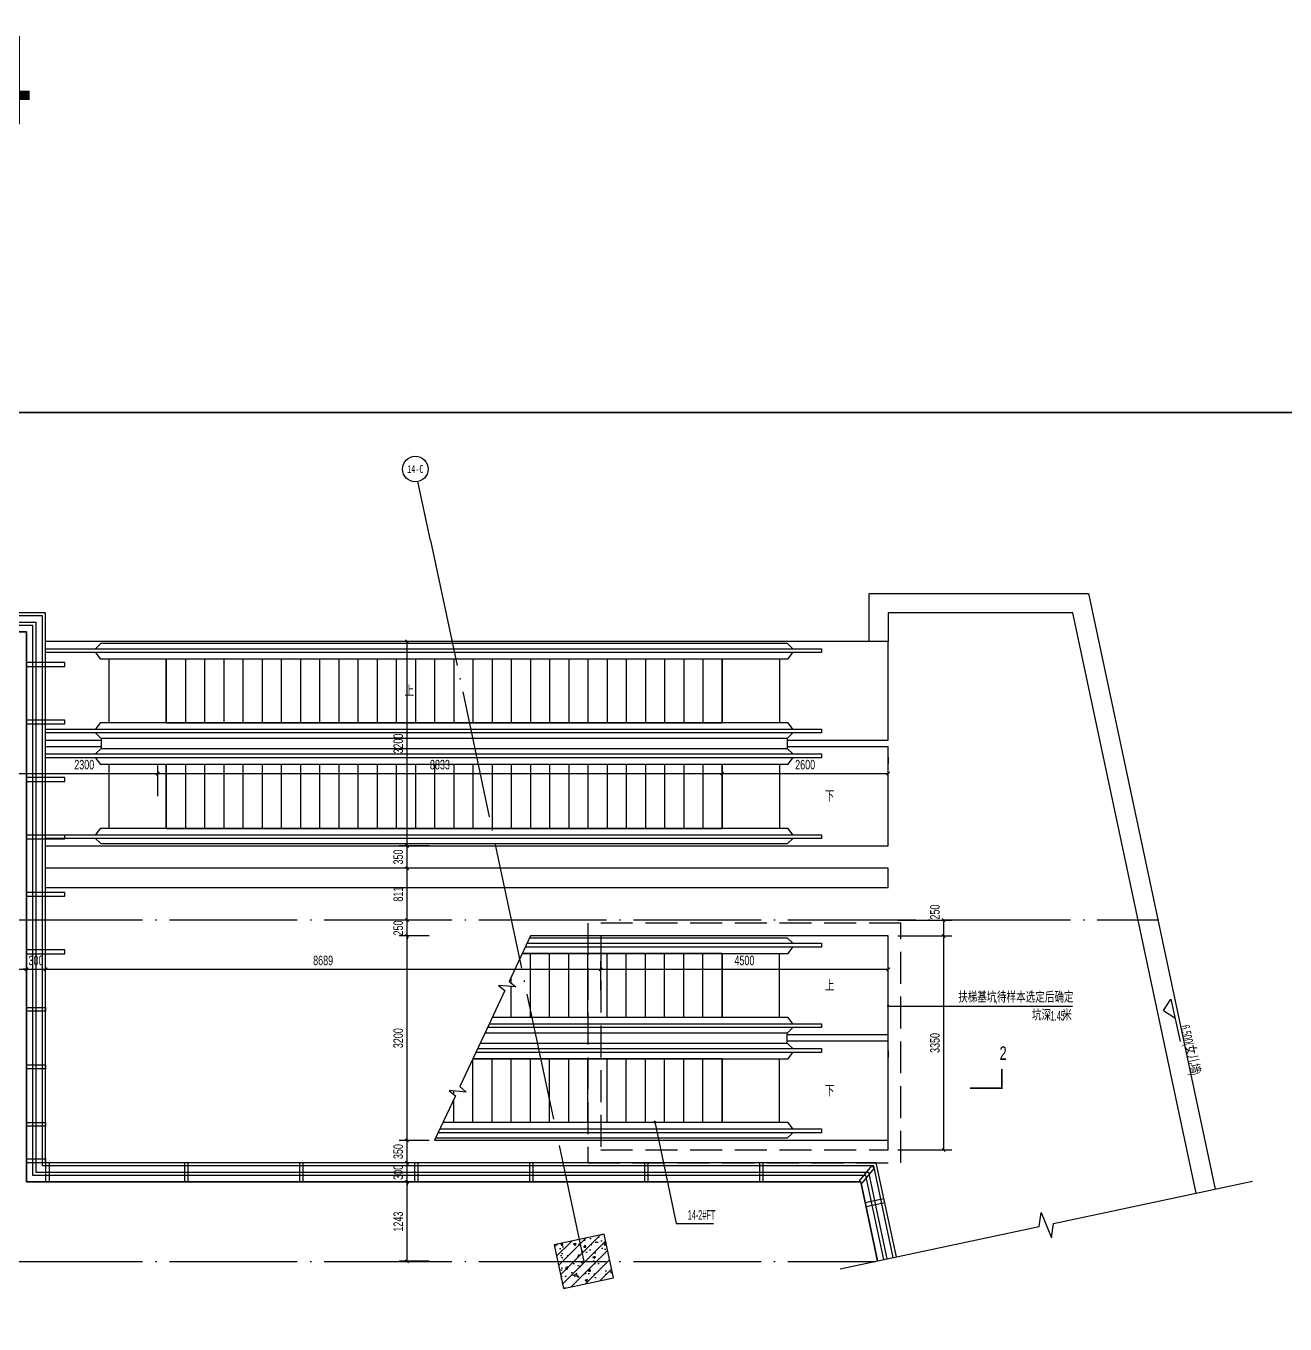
# Model space of a CAD drawing. Extents: x -26219 to 315419, y -160410 to -120810.
# Drawn here: x 186441 to 206148, y -141130 to -120810 of the extents above; entities that cross this region are included whole.
import ezdxf
from ezdxf.enums import TextEntityAlignment as Align
from ezdxf.xclip import XClip

# ---------------------------------------------------------------- set-up
doc = ezdxf.new("R2010")
doc.units = 0
doc.header["$LTSCALE"] = 1000
doc.header["$MEASUREMENT"] = 0
doc.header["$XCLIPFRAME"] = 0
for name, pattern in [('104-14# 核心筒$1$DOTE', [2.42, 2, -0.2, 0.02, -0.2]), ('DASH', [0.35, 0.25, -0.1]), ('DOTE', [2.42, 2, -0.2, 0.02, -0.2])]:
    doc.linetypes.add(name, pattern=pattern)
doc.layers.add('000套内', color=226, linetype='Continuous', lineweight=30)
for name, color, linetype in [('01-标注_尺寸', 124, 'Continuous'), ('01-标注_标高', 200, 'Continuous'), ('01-标注_符号', 200, 'Continuous'), ('02-TEXT_标注', 130, 'Continuous'), ('104-13#14# B1核心筒$0$A-E_楼梯', 171, 'Continuous'), ('104-14# 核心筒$0$AXIS_TEXT', 7, 'Continuous'), ('104-14# 核心筒$1$01-标注_轴线坐标', 132, 'Continuous'), ('104-14# 核心筒$1$05-填充_天正', 26, 'Continuous'), ('104-14# 核心筒$1$A_AXIS-轴线', 36, '104-14# 核心筒$1$DOTE'), ('104-14# 核心筒$1$A_STR-砼柱', 51, 'Continuous'), ('14#楼幕墙$1$A-C_玻璃幕墙', 140, 'Continuous'), ('14#楼幕墙$1$A-TECH_结构', 21, 'Continuous'), ('A-C_玻璃幕墙', 140, 'Continuous'), ('A-E_楼梯', 171, 'Continuous'), ('A-O_屋面', 201, 'Continuous'), ('A-TECH_结构', 21, 'Continuous')]:
    doc.layers.add(name, color=color, linetype=linetype)
doc.layers.add('B1幕墙$0$04-不打印_辅助线', color=165, linetype='Continuous', plot=False)
doc.styles.add('104-14# 核心筒$1$_TCH_AXIS', font='STXIHEI_0.TTF', dxfattribs={"width": 0.75})
doc.styles.add('_TCH_DIM', font='ros.shx', dxfattribs={"width": 0.75, "bigfont": 'jd.shx'})
doc.styles.add('_TCH_DIM_T3', font='ros.shx', dxfattribs={"width": 0.705882, "bigfont": 'jd.shx'})
doc.styles.add('_TCH_LABEL', font='ros.shx', dxfattribs={"bigfont": 'jd.shx'})
doc.styles.get("Standard").update_dxf_attribs({"font": 'STXIHEI_0.TTF'})
doc.dimstyles.new('_TCH_ARCH&&50', dxfattribs={"dimtxt": 148.75, "dimasz": 50, "dimexe": 125, "dimexo": 150, "dimgap": 63.125, "dimtad": 1, "dimdec": 0, "dimzin": 0, "dimdsep": 46, "dimtxsty": '_TCH_DIM_T3', "dimblk": 'ARCHTICK', "dimcen": 0.09, "dimclrt": 7, "dimazin": 2, "dimtfac": 1, "dimtdec": 0, "dimtix": 1, "dimtmove": 2, "dimatfit": 3, "dimfxl": 0, "dimtolj": 1, "dimtzin": 0, "dimarcsym": 0})

# ---------------------------------------------------------------- blocks, each defined once
blk = doc.blocks.new('14#楼幕墙$0$A$C678332E3')
blk.add_lwpolyline([(0, 0), (60, 0), (60, 300), (0, 300)], close=True)
blk = doc.blocks.new('14#楼幕墙$1$A$C103B1A8E')
blk.add_lwpolyline([(0, 0), (60, 0), (60, 600), (0, 600)], close=True)
blk = doc.blocks.new('B1幕墙')
at = {"layer": 'B1幕墙$0$04-不打印_辅助线'}
blk.add_lwpolyline([(-19723, 110825), (-17951, 111952), (-14731, 106890), (-10015, 109890), (-6726, 109890), (-6726, 107690), (-6591, 107690), (-6591, 96729), (-3286, 91533), (-3400, 91461), (-610, 87073), (-44110, 59404), (-49480, 60532), (-116340, 165647), (-95570, 173812), (-95424, 173440), (-115742, 165453), (-49233, 60889), (-44187, 59829), (-1077, 87250), (-3868, 91637), (-3501, 91871)], dxfattribs=at)
blk = doc.blocks.new('104-13#14# B1核心筒')
at = {"layer": '104-13#14# B1核心筒$0$A-E_楼梯', "rotation": 57.54087654752239}
blk.add_blockref('B1幕墙', (289197.1, 8062.4), dxfattribs=at)
blk = doc.blocks.new('图框-A1+1-4')
for points, const_width in [([(0, 0), (1051, 0), (1051, 594), (0, 594)], 0.05), ([(976, 584), (25, 584), (25, 10), (976, 10)], 0.5)]:
    blk.add_lwpolyline(points, close=True, dxfattribs=dict(const_width=const_width))
at = {"const_width": 0.05}
blk.add_lwpolyline([(525.5, 594), (525.5, 592)], dxfattribs=at)
blk = doc.blocks.new('_ArchTick')
at = {"color": 0, "linetype": 'ByBlock', "const_width": 0.4}
blk.add_lwpolyline([(-0.5, -0.5), (0.5, 0.5)], dxfattribs=at)
blk = doc.blocks.new('*D577')
at = {"layer": '01-标注_尺寸', "color": 0, "lineweight": -2, "transparency": 16777216}
for p, q in [((184835, -135903), (184835, -135451)), ((186448, -135903), (186448, -135451)), ((184835, -135576), (186448, -135576))]:
    blk.add_line(p, q, dxfattribs=at)
at = {"layer": 'Defpoints', "color": 0, "transparency": 16777216}
for p in [(186448, -135576), (184835, -136053), (186448, -136053)]:
    blk.add_point(p, dxfattribs=at)
at = {"layer": '01-标注_尺寸', "color": 0, "lineweight": -2, "transparency": 16777216, "xscale": 50, "yscale": 50, "zscale": 50, "rotation": 180}
blk.add_blockref('_ArchTick', (184835, -135576), dxfattribs=at)
at = {"layer": '01-标注_尺寸', "color": 0, "lineweight": -2, "transparency": 16777216, "xscale": 50, "yscale": 50, "zscale": 50}
blk.add_blockref('_ArchTick', (186448, -135576), dxfattribs=at)
at = {"layer": '01-标注_尺寸', "color": 7, "transparency": 16777216, "insert": (185641, -135439), "char_height": 148.8, "attachment_point": 5, "style": '_TCH_DIM_T3'}
blk.add_mtext('\\A1;1613', dxfattribs=at)
blk = doc.blocks.new('*D578')
at = {"layer": '01-标注_尺寸', "color": 0, "lineweight": -2, "transparency": 16777216}
for p, q in [((186448, -135903), (186448, -135451)), ((186748, -135903), (186748, -135451)), ((186448, -135576), (186398, -135576)), ((186448, -135576), (186748, -135576)), ((186748, -135576), (186798, -135576))]:
    blk.add_line(p, q, dxfattribs=at)
at = {"layer": 'Defpoints', "color": 0, "transparency": 16777216}
for p in [(186748, -135576), (186448, -136053), (186748, -136053)]:
    blk.add_point(p, dxfattribs=at)
at = {"layer": '01-标注_尺寸', "color": 0, "lineweight": -2, "transparency": 16777216, "xscale": 50, "yscale": 50, "zscale": 50}
blk.add_blockref('_ArchTick', (186448, -135576), dxfattribs=at)
at = {"layer": '01-标注_尺寸', "color": 0, "lineweight": -2, "transparency": 16777216, "xscale": 50, "yscale": 50, "zscale": 50, "rotation": 180}
blk.add_blockref('_ArchTick', (186748, -135576), dxfattribs=at)
at = {"layer": '01-标注_尺寸', "color": 7, "transparency": 16777216, "insert": (186598, -135439), "char_height": 148.8, "attachment_point": 5, "style": '_TCH_DIM_T3'}
blk.add_mtext('\\A1;300', dxfattribs=at)
blk = doc.blocks.new('*D579')
at = {"layer": '01-标注_尺寸', "color": 0, "lineweight": -2, "transparency": 16777216}
for p, q in [((186748, -135903), (186748, -135451)), ((195437, -135903), (195437, -135451)), ((186748, -135576), (195437, -135576))]:
    blk.add_line(p, q, dxfattribs=at)
at = {"layer": 'Defpoints', "color": 0, "transparency": 16777216}
for p in [(195437, -135576), (186748, -136053), (195437, -136053)]:
    blk.add_point(p, dxfattribs=at)
at = {"layer": '01-标注_尺寸', "color": 0, "lineweight": -2, "transparency": 16777216, "xscale": 50, "yscale": 50, "zscale": 50, "rotation": 180}
blk.add_blockref('_ArchTick', (186748, -135576), dxfattribs=at)
at = {"layer": '01-标注_尺寸', "color": 0, "lineweight": -2, "transparency": 16777216, "xscale": 50, "yscale": 50, "zscale": 50}
blk.add_blockref('_ArchTick', (195437, -135576), dxfattribs=at)
at = {"layer": '01-标注_尺寸', "color": 7, "transparency": 16777216, "insert": (191092, -135439), "char_height": 148.8, "attachment_point": 5, "style": '_TCH_DIM_T3'}
blk.add_mtext('\\A1;8689', dxfattribs=at)
blk = doc.blocks.new('*D580')
at = {"layer": '01-标注_尺寸', "color": 0, "lineweight": -2, "transparency": 16777216}
for p, q in [((195437, -135903), (195437, -135451)), ((199937, -135903), (199937, -135451)), ((195437, -135576), (199937, -135576))]:
    blk.add_line(p, q, dxfattribs=at)
at = {"layer": 'Defpoints', "color": 0, "transparency": 16777216}
for p in [(199937, -135576), (195437, -136053), (199937, -136053)]:
    blk.add_point(p, dxfattribs=at)
at = {"layer": '01-标注_尺寸', "color": 0, "lineweight": -2, "transparency": 16777216, "xscale": 50, "yscale": 50, "zscale": 50, "rotation": 180}
blk.add_blockref('_ArchTick', (195437, -135576), dxfattribs=at)
at = {"layer": '01-标注_尺寸', "color": 0, "lineweight": -2, "transparency": 16777216, "xscale": 50, "yscale": 50, "zscale": 50}
blk.add_blockref('_ArchTick', (199937, -135576), dxfattribs=at)
at = {"layer": '01-标注_尺寸', "color": 7, "transparency": 16777216, "insert": (197687, -135439), "char_height": 148.8, "attachment_point": 5, "style": '_TCH_DIM_T3'}
blk.add_mtext('\\A1;4500', dxfattribs=at)
blk = doc.blocks.new('*D1496')
at = {"layer": '01-标注_尺寸', "color": 0, "lineweight": -2, "transparency": 16777216}
for p, q in [((192751, -130444), (192281, -130444)), ((192406, -133644), (192406, -130444)), ((192751, -133644), (192281, -133644))]:
    blk.add_line(p, q, dxfattribs=at)
at = {"layer": 'Defpoints', "color": 0, "transparency": 16777216}
for p in [(192406, -130444), (192901, -130444), (192901, -133644)]:
    blk.add_point(p, dxfattribs=at)
at = {"layer": '01-标注_尺寸', "color": 0, "lineweight": -2, "transparency": 16777216, "xscale": 50, "yscale": 50, "zscale": 50}
for p, rotation in [((192406, -130444), 90), ((192406, -133644), 270)]:
    blk.add_blockref('_ArchTick', p, dxfattribs=dict(at, rotation=rotation))
at = {"layer": '01-标注_尺寸', "color": 7, "transparency": 16777216, "insert": (192268, -132044), "char_height": 148.8, "attachment_point": 5, "rotation": 90, "style": '_TCH_DIM_T3'}
blk.add_mtext('\\A1;3200', dxfattribs=at)
blk = doc.blocks.new('*D1497')
at = {"layer": '01-标注_尺寸', "color": 0, "lineweight": -2, "transparency": 16777216}
for p, q in [((192751, -133644), (192281, -133644)), ((192406, -133994), (192406, -133644)), ((192751, -133994), (192281, -133994))]:
    blk.add_line(p, q, dxfattribs=at)
at = {"layer": 'Defpoints', "color": 0, "transparency": 16777216}
for p in [(192406, -133644), (192901, -133644), (192901, -133994)]:
    blk.add_point(p, dxfattribs=at)
at = {"layer": '01-标注_尺寸', "color": 0, "lineweight": -2, "transparency": 16777216, "xscale": 50, "yscale": 50, "zscale": 50}
for p, rotation in [((192406, -133644), 90), ((192406, -133994), 270)]:
    blk.add_blockref('_ArchTick', p, dxfattribs=dict(at, rotation=rotation))
at = {"layer": '01-标注_尺寸', "color": 7, "transparency": 16777216, "insert": (192268, -133819), "char_height": 148.8, "attachment_point": 5, "rotation": 90, "style": '_TCH_DIM_T3'}
blk.add_mtext('\\A1;350', dxfattribs=at)
blk = doc.blocks.new('*D1498')
at = {"layer": '01-标注_尺寸', "color": 0, "lineweight": -2, "transparency": 16777216}
for p, q in [((192751, -133994), (192281, -133994)), ((192406, -134805), (192406, -133994)), ((192751, -134805), (192281, -134805))]:
    blk.add_line(p, q, dxfattribs=at)
at = {"layer": 'Defpoints', "color": 0, "transparency": 16777216}
for p in [(192406, -133994), (192901, -133994), (192901, -134805)]:
    blk.add_point(p, dxfattribs=at)
at = {"layer": '01-标注_尺寸', "color": 0, "lineweight": -2, "transparency": 16777216, "xscale": 50, "yscale": 50, "zscale": 50}
for p, rotation in [((192406, -133994), 90), ((192406, -134805), 270)]:
    blk.add_blockref('_ArchTick', p, dxfattribs=dict(at, rotation=rotation))
at = {"layer": '01-标注_尺寸', "color": 7, "transparency": 16777216, "insert": (192268, -134400), "char_height": 148.8, "attachment_point": 5, "rotation": 90, "style": '_TCH_DIM_T3'}
blk.add_mtext('\\A1;811', dxfattribs=at)
blk = doc.blocks.new('*D1499')
at = {"layer": '01-标注_尺寸', "color": 0, "lineweight": -2, "transparency": 16777216}
for p, q in [((192751, -134805), (192281, -134805)), ((192406, -134805), (192406, -134755)), ((192406, -135055), (192406, -134805)), ((192751, -135055), (192281, -135055)), ((192406, -135055), (192406, -135105))]:
    blk.add_line(p, q, dxfattribs=at)
at = {"layer": 'Defpoints', "color": 0, "transparency": 16777216}
for p in [(192406, -134805), (192901, -134805), (192901, -135055)]:
    blk.add_point(p, dxfattribs=at)
at = {"layer": '01-标注_尺寸', "color": 0, "lineweight": -2, "transparency": 16777216, "xscale": 50, "yscale": 50, "zscale": 50}
for p, rotation in [((192406, -134805), 270), ((192406, -135055), 90)]:
    blk.add_blockref('_ArchTick', p, dxfattribs=dict(at, rotation=rotation))
at = {"layer": '01-标注_尺寸', "color": 7, "transparency": 16777216, "insert": (192268, -134930), "char_height": 148.8, "attachment_point": 5, "rotation": 90, "style": '_TCH_DIM_T3'}
blk.add_mtext('\\A1;250', dxfattribs=at)
blk = doc.blocks.new('*D1500')
at = {"layer": '01-标注_尺寸', "color": 0, "lineweight": -2, "transparency": 16777216}
for p, q in [((192751, -135055), (192281, -135055)), ((192406, -138255), (192406, -135055)), ((192751, -138255), (192281, -138255))]:
    blk.add_line(p, q, dxfattribs=at)
at = {"layer": 'Defpoints', "color": 0, "transparency": 16777216}
for p in [(192406, -135055), (192901, -135055), (192901, -138255)]:
    blk.add_point(p, dxfattribs=at)
at = {"layer": '01-标注_尺寸', "color": 0, "lineweight": -2, "transparency": 16777216, "xscale": 50, "yscale": 50, "zscale": 50}
for p, rotation in [((192406, -135055), 90), ((192406, -138255), 270)]:
    blk.add_blockref('_ArchTick', p, dxfattribs=dict(at, rotation=rotation))
at = {"layer": '01-标注_尺寸', "color": 7, "transparency": 16777216, "insert": (192268, -136655), "char_height": 148.8, "attachment_point": 5, "rotation": 90, "style": '_TCH_DIM_T3'}
blk.add_mtext('\\A1;3200', dxfattribs=at)
blk = doc.blocks.new('*D1501')
at = {"layer": '01-标注_尺寸', "color": 0, "lineweight": -2, "transparency": 16777216}
for p, q in [((192751, -138255), (192281, -138255)), ((192406, -138605), (192406, -138255)), ((192751, -138605), (192281, -138605))]:
    blk.add_line(p, q, dxfattribs=at)
at = {"layer": 'Defpoints', "color": 0, "transparency": 16777216}
for p in [(192406, -138255), (192901, -138255), (192901, -138605)]:
    blk.add_point(p, dxfattribs=at)
at = {"layer": '01-标注_尺寸', "color": 0, "lineweight": -2, "transparency": 16777216, "xscale": 50, "yscale": 50, "zscale": 50}
for p, rotation in [((192406, -138255), 90), ((192406, -138605), 270)]:
    blk.add_blockref('_ArchTick', p, dxfattribs=dict(at, rotation=rotation))
at = {"layer": '01-标注_尺寸', "color": 7, "transparency": 16777216, "insert": (192268, -138430), "char_height": 148.8, "attachment_point": 5, "rotation": 90, "style": '_TCH_DIM_T3'}
blk.add_mtext('\\A1;350', dxfattribs=at)
blk = doc.blocks.new('*D1502')
at = {"layer": '01-标注_尺寸', "color": 0, "lineweight": -2, "transparency": 16777216}
for p, q in [((192406, -138605), (192406, -138555)), ((192751, -138605), (192281, -138605)), ((192406, -138905), (192406, -138605)), ((192751, -138905), (192281, -138905)), ((192406, -138905), (192406, -138955))]:
    blk.add_line(p, q, dxfattribs=at)
at = {"layer": 'Defpoints', "color": 0, "transparency": 16777216}
for p in [(192406, -138605), (192901, -138605), (192901, -138905)]:
    blk.add_point(p, dxfattribs=at)
at = {"layer": '01-标注_尺寸', "color": 0, "lineweight": -2, "transparency": 16777216, "xscale": 50, "yscale": 50, "zscale": 50}
for p, rotation in [((192406, -138605), 270), ((192406, -138905), 90)]:
    blk.add_blockref('_ArchTick', p, dxfattribs=dict(at, rotation=rotation))
at = {"layer": '01-标注_尺寸', "color": 7, "transparency": 16777216, "insert": (192268, -138755), "char_height": 148.8, "attachment_point": 5, "rotation": 90, "style": '_TCH_DIM_T3'}
blk.add_mtext('\\A1;300', dxfattribs=at)
blk = doc.blocks.new('*D1503')
at = {"layer": '01-标注_尺寸', "color": 0, "lineweight": -2, "transparency": 16777216}
for p, q in [((192751, -138905), (192281, -138905)), ((192406, -140148), (192406, -138905)), ((192751, -140148), (192281, -140148))]:
    blk.add_line(p, q, dxfattribs=at)
at = {"layer": 'Defpoints', "color": 0, "transparency": 16777216}
for p in [(192406, -138905), (192901, -138905), (192901, -140148)]:
    blk.add_point(p, dxfattribs=at)
at = {"layer": '01-标注_尺寸', "color": 0, "lineweight": -2, "transparency": 16777216, "xscale": 50, "yscale": 50, "zscale": 50}
for p, rotation in [((192406, -138905), 90), ((192406, -140148), 270)]:
    blk.add_blockref('_ArchTick', p, dxfattribs=dict(at, rotation=rotation))
at = {"layer": '01-标注_尺寸', "color": 7, "transparency": 16777216, "insert": (192268, -139527), "char_height": 148.8, "attachment_point": 5, "rotation": 90, "style": '_TCH_DIM_T3'}
blk.add_mtext('\\A1;1243', dxfattribs=at)
blk = doc.blocks.new('*D1504')
at = {"layer": '01-标注_尺寸', "color": 0, "lineweight": -2, "transparency": 16777216}
for p, q in [((200087, -135055), (200931, -135055)), ((200806, -138405), (200806, -135055)), ((200087, -138405), (200931, -138405))]:
    blk.add_line(p, q, dxfattribs=at)
at = {"layer": 'Defpoints', "color": 0, "transparency": 16777216}
for p in [(199937, -135055), (200806, -135055), (199937, -138405)]:
    blk.add_point(p, dxfattribs=at)
at = {"layer": '01-标注_尺寸', "color": 0, "lineweight": -2, "transparency": 16777216, "xscale": 50, "yscale": 50, "zscale": 50}
for p, rotation in [((200806, -135055), 90), ((200806, -138405), 270)]:
    blk.add_blockref('_ArchTick', p, dxfattribs=dict(at, rotation=rotation))
at = {"layer": '01-标注_尺寸', "color": 7, "transparency": 16777216, "insert": (200669, -136730), "char_height": 148.8, "attachment_point": 5, "rotation": 90, "style": '_TCH_DIM_T3'}
blk.add_mtext('\\A1;3350', dxfattribs=at)
blk = doc.blocks.new('*D1505')
at = {"layer": '01-标注_尺寸', "color": 0, "lineweight": -2, "transparency": 16777216}
for p, q in [((200087, -134805), (200931, -134805)), ((200806, -135055), (200806, -134805)), ((200087, -135055), (200931, -135055))]:
    blk.add_line(p, q, dxfattribs=at)
at = {"layer": 'Defpoints', "color": 0, "transparency": 16777216}
for p in [(199937, -134805), (200806, -134805), (199937, -135055)]:
    blk.add_point(p, dxfattribs=at)
at = {"layer": '01-标注_尺寸', "color": 0, "lineweight": -2, "transparency": 16777216, "xscale": 50, "yscale": 50, "zscale": 50}
for p, rotation in [((200806, -134805), 90), ((200806, -135055), 270)]:
    blk.add_blockref('_ArchTick', p, dxfattribs=dict(at, rotation=rotation))
at = {"layer": '01-标注_尺寸', "color": 7, "transparency": 16777216, "insert": (200669, -134681), "char_height": 148.8, "attachment_point": 5, "rotation": 90, "style": '_TCH_DIM_T3'}
blk.add_mtext('\\A1;250', dxfattribs=at)
blk = doc.blocks.new('*D1512')
at = {"layer": '01-标注_尺寸', "color": 0, "lineweight": -2, "transparency": 16777216}
for p, q in [((197337, -132868), (197337, -132387)), ((199937, -132868), (199937, -132387)), ((197337, -132512), (199937, -132512))]:
    blk.add_line(p, q, dxfattribs=at)
at = {"layer": 'Defpoints', "color": 0, "transparency": 16777216}
for p in [(199937, -132512), (197337, -133018), (199937, -133018)]:
    blk.add_point(p, dxfattribs=at)
at = {"layer": '01-标注_尺寸', "color": 0, "lineweight": -2, "transparency": 16777216, "xscale": 50, "yscale": 50, "zscale": 50, "rotation": 180}
blk.add_blockref('_ArchTick', (197337, -132512), dxfattribs=at)
at = {"layer": '01-标注_尺寸', "color": 0, "lineweight": -2, "transparency": 16777216, "xscale": 50, "yscale": 50, "zscale": 50}
blk.add_blockref('_ArchTick', (199937, -132512), dxfattribs=at)
at = {"layer": '01-标注_尺寸', "color": 7, "transparency": 16777216, "insert": (198637, -132374), "char_height": 148.8, "attachment_point": 5, "style": '_TCH_DIM_T3'}
blk.add_mtext('\\A1;2600', dxfattribs=at)
blk = doc.blocks.new('*D1513')
at = {"layer": '01-标注_尺寸', "color": 0, "lineweight": -2, "transparency": 16777216}
for p, q in [((188503, -132868), (188503, -132387)), ((197337, -132868), (197337, -132387)), ((188503, -132512), (197337, -132512))]:
    blk.add_line(p, q, dxfattribs=at)
at = {"layer": 'Defpoints', "color": 0, "transparency": 16777216}
for p in [(197337, -132512), (188503, -133018), (197337, -133018)]:
    blk.add_point(p, dxfattribs=at)
at = {"layer": '01-标注_尺寸', "color": 0, "lineweight": -2, "transparency": 16777216, "xscale": 50, "yscale": 50, "zscale": 50, "rotation": 180}
blk.add_blockref('_ArchTick', (188503, -132512), dxfattribs=at)
at = {"layer": '01-标注_尺寸', "color": 0, "lineweight": -2, "transparency": 16777216, "xscale": 50, "yscale": 50, "zscale": 50}
blk.add_blockref('_ArchTick', (197337, -132512), dxfattribs=at)
at = {"layer": '01-标注_尺寸', "color": 7, "transparency": 16777216, "insert": (192920, -132374), "char_height": 148.8, "attachment_point": 5, "style": '_TCH_DIM_T3'}
blk.add_mtext('\\A1;8833', dxfattribs=at)
blk = doc.blocks.new('*D1514')
at = {"layer": '01-标注_尺寸', "color": 0, "lineweight": -2, "transparency": 16777216}
for p, q in [((186203, -132868), (186203, -132387)), ((188503, -132868), (188503, -132387)), ((186203, -132512), (188503, -132512))]:
    blk.add_line(p, q, dxfattribs=at)
at = {"layer": 'Defpoints', "color": 0, "transparency": 16777216}
for p in [(188503, -132512), (186203, -133018), (188503, -133018)]:
    blk.add_point(p, dxfattribs=at)
at = {"layer": '01-标注_尺寸', "color": 0, "lineweight": -2, "transparency": 16777216, "xscale": 50, "yscale": 50, "zscale": 50, "rotation": 180}
blk.add_blockref('_ArchTick', (186203, -132512), dxfattribs=at)
at = {"layer": '01-标注_尺寸', "color": 0, "lineweight": -2, "transparency": 16777216, "xscale": 50, "yscale": 50, "zscale": 50}
blk.add_blockref('_ArchTick', (188503, -132512), dxfattribs=at)
at = {"layer": '01-标注_尺寸', "color": 7, "transparency": 16777216, "insert": (187353, -132374), "char_height": 148.8, "attachment_point": 5, "style": '_TCH_DIM_T3'}
blk.add_mtext('\\A1;2300', dxfattribs=at)

msp = doc.modelspace()

# ---------------------------------------------------------------- hatches: boundary and pattern name
at = {"layer": '104-14# 核心筒$1$05-填充_天正'}
h = msp.add_hatch(dxfattribs=at)
h.set_pattern_fill('钢筋混凝土', color=256, scale=50, style=0)
h.set_pattern_definition([(45, (0, 0), (-88.38835, 88.38835), []), (50, (0, 0), (358.6301, -31.37607), [37.5, -412.5]), (355, (0, 0), (-69.37567, 376.09607), [30, -330]), (100.4514, (29.9, -2.6), (289.2547, 344.71977), [31.8701, -350.57106]), (46.1842, (0, 100), (533.6205, -82.7595), [56.25, -618.75]), (96.6356, (44.47, 93.1), (467.3314, 487.0589), [47.8051, -525.8565]), (351.1842, (0, 100), (467.331, 487.0593), [45, -495]), (21, (50, 75), (298.45353, -201.30945), [37.5, -412.5]), (326, (50, 75), (121.65767, 362.575), [30, -330]), (71.4514, (74.87, 58.22), (420.1113, 161.26525), [31.8701, -350.57106]), (37.5, (0, 0), (6.07993, 166.44693), [0, -326, 0, -335, 0, -331.25]), (7.5, (0, 0), (131.53477, 197.20586), [0, -191, 0, -318.5, 0, -126.25]), (327.5, (-111.5, 0), (266.91122, -11.277436), [0, -125, 0, -390, 0, -517.5]), (317.5, (-161.5, 0), (291.59308, 50.0525), [0, -162.5, 0, -259, 0, -367.5])])
h.paths.add_polyline_path([(194707.5, -139889), (194853, -140573.7), (195635.6, -140407.4), (195490, -139722.7)])

# ---------------------------------------------------------------- linework, layer by layer
for points in [[(199936.8, -132254.9), (199936.8, -132354.9)], [(199936.8, -136854.9), (199936.8, -136954.9)]]:
    msp.add_lwpolyline(points)
at = {"layer": '000套内'}
msp.add_lwpolyline([(183139.7, -130144.4), (186597.7, -130144.4), (186597.7, -138754.9), (199629.2, -138754.9), (199917.5, -140111)], dxfattribs=at)
at = {"layer": '01-标注_标高'}
for p, q in [((204247.5, -136220.3), (204363.1, -136042.4)), ((204363.1, -136042.4), (204504.1, -136705.8)), ((204247.5, -136220.3), (204425.4, -136335.8))]:
    msp.add_line(p, q, dxfattribs=at)
at = {"layer": '01-标注_符号'}
for p, q in [((199936.8, -136151.2), (200940, -136151.2)), ((200940, -136151.2), (202822.7, -136151.2)), ((196282.4, -137966.5), (196620.6, -139557.8)), ((196620.6, -139557.8), (197202.9, -139557.8))]:
    msp.add_line(p, q, dxfattribs=at)
for points in [[(188936.8, -131217.2, 0, 0, 0), (198742.3, -131217.2, 40, 0, 0), (198892.3, -131217.2, 0, 0, 0)], [(198892.3, -132865.2, 0, 0, 0), (189086.8, -132865.2, 40, 0, 0), (188936.8, -132865.2, 0, 0, 0)], [(198892.3, -135828.9, 0, 0, 0), (194423.6, -135828.9, 40, 0, 0), (194273.6, -135828.9, 0, 0, 0)], [(198892.3, -137476.9, 0, 0, 0), (193650.1, -137476.9, 40, 0, 0), (193500.1, -137476.9, 0, 0, 0)]]:
    msp.add_lwpolyline(points, format="xyseb", dxfattribs=at)
at = {"layer": '01-标注_符号', "const_width": 20}
for points in [[(199926.8, -136151.2, 1), (199946.8, -136151.2, 1)], [(196280.3, -137956.8, 1), (196284.4, -137976.3, 1)]]:
    msp.add_lwpolyline(points, format="xyb", close=True, dxfattribs=at)
at = {"layer": '01-标注_符号', "const_width": 25}
msp.add_lwpolyline([(201214.8, -137439.2), (201714.8, -137439.2), (201714.8, -137139.2)], dxfattribs=at)
at = {"layer": '01-标注_符号'}
msp.add_lwpolyline([(199183.9, -140266.9), (202301.7, -139604.2), (202332.8, -139382.9), (202492.6, -139778.3), (202521.8, -139557.4), (205639.7, -138894.7)], dxfattribs=at)
at = {"layer": '104-14# 核心筒$1$01-标注_轴线坐标'}
msp.add_line((192773.5, -128866.2), (192576.9, -127941.3), dxfattribs=at)
msp.add_circle((192535.3, -127745.7), 200, dxfattribs=at)
at = {"layer": '104-14# 核心筒$1$A_AXIS-轴线', "linetype": 'DOTE'}
for p, q in [((192773.5, -128866.2), (195171.5, -140148.2)), ((183847.7, -134804.9), (204170, -134804.9)), ((183847.7, -140148.2), (199742.2, -140148.2))]:
    msp.add_line(p, q, dxfattribs=at)
at = {"layer": '104-14# 核心筒$1$A_STR-砼柱'}
for p, q in [((195490, -139722.7), (194707.5, -139889)), ((195635.6, -140407.4), (195490, -139722.7)), ((194707.5, -139889), (194853, -140573.7)), ((194853, -140573.7), (195635.6, -140407.4))]:
    msp.add_line(p, q, dxfattribs=at)
at = {"layer": '14#楼幕墙$1$A-C_玻璃幕墙'}
for p, q in [((186747.7, -129994.4), (183139.4, -129994.4)), ((186697.7, -130044.4), (183139.5, -130044.4)), ((186697.7, -138654.9), (186697.7, -130044.4)), ((186747.7, -138604.9), (186747.7, -129994.4)), ((186547.7, -130194.4), (183139.9, -130194.4)), ((186547.7, -138804.9), (186547.7, -130194.4)), ((199710.2, -138654.9), (186697.7, -138654.9)), ((199750.7, -138604.9), (186747.7, -138604.9)), ((200015.3, -140090.2), (199710.2, -138654.9)), ((200064.2, -140079.8), (199750.7, -138604.9)), ((199588.8, -138804.9), (186547.7, -138804.9)), ((199868.6, -140121.4), (199588.8, -138804.9))]:
    msp.add_line(p, q, dxfattribs=at)
at = {"layer": '14#楼幕墙$1$A-TECH_结构'}
for p, q in [((186447.7, -130294.4), (183140.1, -130294.4)), ((186447.7, -138904.9), (186447.7, -130294.4)), ((199507.8, -138904.9), (186447.7, -138904.9)), ((199770.8, -140142.1), (199507.8, -138904.9))]:
    msp.add_line(p, q, dxfattribs=at)
at = {"layer": 'A-C_玻璃幕墙'}
msp.add_lwpolyline([(200064.2, -140079.8), (199750.7, -138604.9), (186747.7, -138604.9), (186747.7, -129994.4), (183139.4, -129994.4)], dxfattribs=at)
at = {"layer": 'A-E_楼梯'}
for p, q in [((199936.8, -130443.2), (186747.7, -130443.2)), ((199936.8, -131991.2), (199936.8, -130443.2)), ((186747.7, -130558.2), (198892.3, -130558.2)), ((198892.3, -130618.2), (186747.7, -130618.2)), ((187531.3, -130558.2), (187617.3, -130472.2)), ((187531.3, -130618.2), (187604.1, -130717.2)), ((187617.3, -130472.2), (198356.3, -130472.2)), ((198356.3, -130472.2), (198442.3, -130558.2)), ((198369.6, -130717.2), (198442.3, -130618.2)), ((198892.3, -130558.2), (198892.3, -130618.2)), ((187604.1, -130717.2), (198369.6, -130717.2)), ((187736.8, -130717.2), (187736.8, -131717.2)), ((188636.8, -130717.2), (197336.8, -130717.2)), ((188636.8, -130717.2), (188636.8, -131717.2)), ((188636.8, -131717.2), (188636.8, -130717.2)), ((188936.8, -130717.2), (188936.8, -131717.2)), ((189236.8, -130717.2), (189236.8, -131717.2)), ((189536.8, -130717.2), (189536.8, -131717.2)), ((189836.8, -130717.2), (189836.8, -131717.2)), ((190136.8, -130717.2), (190136.8, -131717.2)), ((190436.8, -130717.2), (190436.8, -131717.2)), ((190736.8, -130717.2), (190736.8, -131717.2)), ((191036.8, -130717.2), (191036.8, -131717.2)), ((191336.8, -130717.2), (191336.8, -131717.2)), ((191636.8, -130717.2), (191636.8, -131717.2)), ((191936.8, -130717.2), (191936.8, -131717.2)), ((192236.8, -130717.2), (192236.8, -131717.2)), ((192536.8, -130717.2), (192536.8, -131717.2)), ((192836.8, -130717.2), (192836.8, -131717.2)), ((193136.8, -130717.2), (193136.8, -131717.2)), ((193436.8, -130717.2), (193436.8, -131717.2)), ((193736.8, -130717.2), (193736.8, -131717.2)), ((194036.8, -130717.2), (194036.8, -131717.2)), ((194336.8, -130717.2), (194336.8, -131717.2)), ((194636.8, -130717.2), (194636.8, -131717.2)), ((194936.8, -130717.2), (194936.8, -131717.2)), ((195236.8, -130717.2), (195236.8, -131717.2)), ((195536.8, -130717.2), (195536.8, -131717.2)), ((195836.8, -130717.2), (195836.8, -131717.2)), ((196136.8, -130717.2), (196136.8, -131717.2)), ((196436.8, -130717.2), (196436.8, -131717.2)), ((196736.8, -130717.2), (196736.8, -131717.2)), ((197036.8, -130717.2), (197036.8, -131717.2)), ((197336.8, -130717.2), (197336.8, -131717.2)), ((197336.8, -131717.2), (197336.8, -130717.2)), ((198236.8, -130717.2), (198236.8, -131717.2)), ((186747.7, -131816.2), (198892.3, -131816.2)), ((198892.3, -131876.2), (186747.7, -131876.2)), ((187604.1, -131717.2), (187531.3, -131816.2)), ((187617.3, -131962.2), (187531.3, -131876.2)), ((198369.6, -131717.2), (187604.1, -131717.2)), ((188636.8, -131717.2), (197336.8, -131717.2)), ((198442.3, -131876.2), (198356.3, -131962.2)), ((198442.3, -131816.2), (198369.6, -131717.2)), ((198892.3, -131816.2), (198892.3, -131876.2)), ((186747.7, -131991.2), (187617.3, -131991.2)), ((198356.3, -131962.2), (187617.3, -131962.2)), ((187617.3, -131962.2), (187617.3, -132120.2)), ((198356.3, -131962.2), (198356.3, -132120.2)), ((198356.3, -131991.2), (199936.8, -131991.2)), ((186747.7, -132091.2), (187617.3, -132091.2)), ((186747.7, -132206.2), (198892.3, -132206.2)), ((198892.3, -132266.2), (186747.7, -132266.2)), ((187531.3, -132206.2), (187617.3, -132120.2)), ((187531.3, -132266.2), (187604.1, -132365.2)), ((187617.3, -132120.2), (198356.3, -132120.2)), ((198356.3, -132091.2), (199936.8, -132091.2)), ((198356.3, -132120.2), (198442.3, -132206.2)), ((198369.6, -132365.2), (198442.3, -132266.2)), ((198892.3, -132206.2), (198892.3, -132266.2)), ((199936.8, -133644.2), (199936.8, -132091.2)), ((187604.1, -132365.2), (198369.6, -132365.2)), ((187736.8, -132365.2), (187736.8, -133370.2)), ((188636.8, -132365.2), (197336.8, -132365.2)), ((188636.8, -132365.2), (188636.8, -133370.2)), ((188636.8, -133370.2), (188636.8, -132365.2)), ((188936.8, -132365.2), (188936.8, -133370.2)), ((189236.8, -132365.2), (189236.8, -133370.2)), ((189536.8, -132365.2), (189536.8, -133370.2)), ((189836.8, -132365.2), (189836.8, -133370.2)), ((190136.8, -132365.2), (190136.8, -133370.2)), ((190436.8, -132365.2), (190436.8, -133370.2)), ((190736.8, -132365.2), (190736.8, -133370.2)), ((191036.8, -132365.2), (191036.8, -133370.2)), ((191336.8, -132365.2), (191336.8, -133370.2)), ((191636.8, -132365.2), (191636.8, -133370.2)), ((191936.8, -132365.2), (191936.8, -133370.2)), ((192236.8, -132365.2), (192236.8, -133370.2)), ((192536.8, -132365.2), (192536.8, -133370.2)), ((192836.8, -132365.2), (192836.8, -133370.2)), ((193136.8, -132365.2), (193136.8, -133370.2)), ((193436.8, -132365.2), (193436.8, -133370.2)), ((193736.8, -132365.2), (193736.8, -133370.2)), ((194036.8, -132365.2), (194036.8, -133370.2)), ((194336.8, -132365.2), (194336.8, -133370.2)), ((194636.8, -132365.2), (194636.8, -133370.2)), ((194936.8, -132365.2), (194936.8, -133370.2)), ((195236.8, -132365.2), (195236.8, -133370.2)), ((195536.8, -132365.2), (195536.8, -133370.2)), ((195836.8, -132365.2), (195836.8, -133370.2)), ((196136.8, -132365.2), (196136.8, -133370.2)), ((196436.8, -132365.2), (196436.8, -133370.2)), ((196736.8, -132365.2), (196736.8, -133370.2)), ((197036.8, -132365.2), (197036.8, -133370.2)), ((197336.8, -132365.2), (197336.8, -133370.2)), ((197336.8, -133370.2), (197336.8, -132365.2)), ((198236.8, -132365.2), (198236.8, -133370.2)), ((186747.7, -133469.2), (198892.3, -133469.2)), ((187604.1, -133370.2), (187531.3, -133469.2)), ((198369.6, -133370.2), (187604.1, -133370.2)), ((188636.8, -133370.2), (197336.8, -133370.2)), ((198442.3, -133469.2), (198369.6, -133370.2)), ((198892.3, -133469.2), (198892.3, -133529.2)), ((198892.3, -133529.2), (186747.7, -133529.2)), ((186747.7, -133644.2), (199936.8, -133644.2)), ((187617.3, -133615.2), (187531.3, -133529.2)), ((198356.3, -133615.2), (187617.3, -133615.2)), ((198442.3, -133529.2), (198356.3, -133615.2)), ((194336.8, -135054.9), (194003.3, -135765.6)), ((194323.2, -135083.9), (198356.3, -135083.9)), ((199936.8, -135054.9), (194336.8, -135054.9)), ((198356.3, -135083.9), (198442.3, -135169.9)), ((199936.8, -136602.9), (199936.8, -135054.9)), ((197336.8, -135328.9), (194208.2, -135328.9)), ((194208.2, -135328.9), (198369.6, -135328.9)), ((198892.3, -135229.9), (194254.7, -135229.9)), ((194282.9, -135169.9), (198892.3, -135169.9)), ((194336.8, -136328.9), (194336.8, -135328.9)), ((194636.8, -136328.9), (194636.8, -135328.9)), ((194936.8, -136328.9), (194936.8, -135328.9)), ((195236.8, -136328.9), (195236.8, -135328.9)), ((195536.8, -136328.9), (195536.8, -135328.9)), ((195836.8, -136328.9), (195836.8, -135328.9)), ((196136.8, -136328.9), (196136.8, -135328.9)), ((196436.8, -136328.9), (196436.8, -135328.9)), ((196736.8, -136328.9), (196736.8, -135328.9)), ((197036.8, -136328.9), (197036.8, -135328.9)), ((197336.8, -136328.9), (197336.8, -135328.9)), ((197336.8, -135328.9), (197336.8, -136328.9)), ((198236.8, -136328.9), (198236.8, -135328.9)), ((198369.6, -135328.9), (198442.3, -135229.9)), ((198892.3, -135169.9), (198892.3, -135229.9)), ((194036.8, -135793.9), (194036.8, -135694.1)), ((193935.4, -135910.2), (193610.3, -136602.9)), ((194106.5, -135852.7), (193838.6, -135828.5)), ((193838.6, -135828.5), (193935.4, -135910.2)), ((194003.3, -135765.6), (194106.5, -135852.7)), ((194036.8, -136328.9), (194036.8, -135846.4)), ((197336.8, -136328.9), (193738.9, -136328.9)), ((198369.6, -136328.9), (193738.9, -136328.9)), ((198442.3, -136427.9), (198369.6, -136328.9)), ((198892.3, -136487.9), (193664.3, -136487.9)), ((193692.4, -136427.9), (198892.3, -136427.9)), ((198442.3, -136487.9), (198356.3, -136573.9)), ((198892.3, -136427.9), (198892.3, -136487.9)), ((193563.4, -136702.9), (193229.8, -137413.6)), ((193549.8, -136731.9), (198356.3, -136731.9)), ((193610.3, -136602.9), (193563.4, -136702.9)), ((198356.3, -136573.9), (193623.9, -136573.9)), ((198356.3, -136731.9), (198356.3, -136573.9)), ((199936.8, -136602.9), (198356.3, -136602.9)), ((199936.8, -136702.9), (198356.3, -136702.9)), ((198356.3, -136731.9), (198442.3, -136817.9)), ((199936.8, -138250.9), (199936.8, -136702.9)), ((198892.3, -136877.9), (193481.2, -136877.9)), ((193509.4, -136817.9), (198892.3, -136817.9)), ((198369.6, -136976.9), (198442.3, -136877.9)), ((198892.3, -136817.9), (198892.3, -136877.9)), ((197336.8, -136976.9), (193434.8, -136976.9)), ((193434.8, -136976.9), (198369.6, -136976.9)), ((193436.8, -137976.9), (193436.8, -136976.9)), ((193736.8, -137976.9), (193736.8, -136976.9)), ((194036.8, -137976.9), (194036.8, -136976.9)), ((194336.8, -137976.9), (194336.8, -136976.9)), ((194636.8, -137976.9), (194636.8, -136976.9)), ((194936.8, -137976.9), (194936.8, -136976.9)), ((195236.8, -137976.9), (195236.8, -136976.9)), ((195536.8, -137976.9), (195536.8, -136976.9)), ((195836.8, -137976.9), (195836.8, -136976.9)), ((196136.8, -137976.9), (196136.8, -136976.9)), ((196436.8, -137976.9), (196436.8, -136976.9)), ((196736.8, -137976.9), (196736.8, -136976.9)), ((197036.8, -137976.9), (197036.8, -136976.9)), ((197336.8, -137976.9), (197336.8, -136976.9)), ((197336.8, -136976.9), (197336.8, -137976.9)), ((198236.8, -137976.9), (198236.8, -136976.9)), ((193161.9, -137558.2), (192836.8, -138250.9)), ((193333, -137500.7), (193065.1, -137476.5)), ((193065.1, -137476.5), (193161.9, -137558.2)), ((193136.8, -137537), (193136.8, -137483)), ((193229.8, -137413.6), (193333, -137500.7)), ((193136.8, -137976.9), (193136.8, -137611.7)), ((198892.3, -138135.9), (192890.8, -138135.9)), ((192919, -138075.9), (198892.3, -138075.9)), ((197336.8, -137976.9), (192965.4, -137976.9)), ((198369.6, -137976.9), (192965.4, -137976.9)), ((198442.3, -138135.9), (198356.3, -138221.9)), ((198442.3, -138075.9), (198369.6, -137976.9)), ((198892.3, -138075.9), (198892.3, -138135.9)), ((192836.8, -138250.9), (199936.8, -138250.9)), ((198356.3, -138221.9), (192850.4, -138221.9))]:
    msp.add_line(p, q, dxfattribs=at)
at = {"layer": 'A-O_屋面', "ltscale": 5}
for p, q in [((199936.8, -133994.2), (186747.7, -133994.2)), ((199936.8, -134294.2), (199936.8, -133994.2)), ((186747.7, -134294.2), (199936.8, -134294.2))]:
    msp.add_line(p, q, dxfattribs=at)
msp.add_lwpolyline([(204759.3, -139081.8), (202827.7, -129994.2), (199936.8, -129994.2), (199936.8, -130444.2), (199636.8, -130444.2), (199636.8, -129694.2), (203070.6, -129694.2), (205052.8, -139019.4)], dxfattribs=at)
at = {"layer": 'A-TECH_结构'}
msp.add_lwpolyline([(183140.1, -130294.4), (186447.7, -130294.4), (186447.7, -138904.9), (199507.8, -138904.9), (199770.8, -140142.1)], dxfattribs=at)
at = {"layer": 'A-TECH_结构', "linetype": 'DASH', "ltscale": 2}
for points in [[(195236.8, -134854.9), (195236.8, -138604.9), (200136.8, -138604.9), (200136.8, -134854.9)], [(195436.8, -135054.9), (195436.8, -138404.9), (199936.8, -138404.9), (199936.8, -135054.9)]]:
    msp.add_lwpolyline(points, close=True, dxfattribs=at)

# ---------------------------------------------------------------- block references
at = {"xscale": 50, "yscale": 50, "zscale": 50}
msp.add_blockref('图框-A1+1-4', (178767.6, -156062.5), dxfattribs=at)
ref = msp.add_blockref('104-13#14# B1核心筒', (83110.6, -136819.8))
XClip(ref).set_block_clipping_path([(166599.9946633652, -1823.14907876), (171999.9946633652, 8745.6171003908)])
for name, p, rotation in [('14#楼幕墙$1$A$C103B1A8E', (187047.7, -130834.4), 90.00000068348864), ('14#楼幕墙$1$A$C103B1A8E', (187047.7, -131734.4), 90.00000068348864), ('14#楼幕墙$1$A$C103B1A8E', (187047.7, -132634.4), 90.00000068348864), ('14#楼幕墙$1$A$C103B1A8E', (187047.7, -133534.4), 90.00000068348864), ('14#楼幕墙$1$A$C103B1A8E', (187047.7, -134434.4), 90.00000068348864), ('14#楼幕墙$1$A$C103B1A8E', (187047.7, -135334.4), 90.00000068348864), ('14#楼幕墙$0$A$C678332E3', (199484.5, -138886), 321.0000000000196), ('14#楼幕墙$0$A$C678332E3', (199577.4, -139232.5), 282.0000000000223)]:
    msp.add_blockref(name, p, dxfattribs=dict(rotation=rotation))
at = {"xscale": -1, "rotation": 270.0000000070892}
for p in [(186447.7, -136234.4), (186447.7, -137134.4), (186447.7, -138034.4), (186447.7, -138604.9)]:
    msp.add_blockref('14#楼幕墙$0$A$C678332E3', p, dxfattribs=at)
for p in [(186747.7, -138904.9), (188920.7, -138904.9), (190720.7, -138904.9), (192520.7, -138904.9), (194320.7, -138904.9), (196120.7, -138904.9), (197920.7, -138904.9)]:
    msp.add_blockref('14#楼幕墙$0$A$C678332E3', p)

# ---------------------------------------------------------------- texts
at = {"layer": '02-TEXT_标注', "color": 0}
msp.add_text('A1+1/4', height=1427.13, dxfattribs=at).set_placement((180748.3, -122351.3))
at = {"layer": '02-TEXT_标注'}
for s, height, style, width, p in [('上', 173.6, '_TCH_DIM', 0.75, (192365.4, -131304.7)), ('下', 173.6, '_TCH_DIM', 0.75, (198944.8, -132952.7)), ('上', 173.6, '_TCH_DIM', 0.75, (198944.8, -135916.4)), ('扶梯基坑', 173.64, '_TCH_DIM', 0.75, (201031.5, -136098.7)), ('待样本选定后确定', 173.64, '_TCH_DIM', 0.75, (201639.8, -136098.7)), (',', 148.8, '_TCH_DIM', 0.529412, (201613.5, -136098.7)), ('坑深', 173.64, '_TCH_DIM', 0.75, (202187.6, -136378.7)), ('1.45', 148.75, '_TCH_DIM', 0.529412, (202478.6, -136378.7)), ('米', 173.6, '_TCH_DIM', 0.75, (202662.3, -136378.7)), ('2', 212.5, '_TCH_LABEL', 0.705882, (201679.8, -136995.5)), ('下', 173.6, '_TCH_DIM', 0.75, (198944.8, -137564.4)), ('14-2#FT', 148.75, '_TCH_DIM', 0.529412, (196798.7, -139495.4))]:
    msp.add_text(s, height=height, dxfattribs=dict(at, style=style, width=width)).set_placement(p)
at = {"layer": '02-TEXT_标注', "style": '_TCH_DIM'}
for s, height, width, p in [('6.500', 148.75, 0.529412, (204507, -136467.1)), ('(', 148.8, 0.529412, (204565.8, -136743.8)), ('女儿墙', 173.64, 0.75, (204573.5, -136779.8)), (')', 148.8, 0.529412, (204664.2, -137206.7))]:
    msp.add_text(s, height=height, rotation=282, dxfattribs=dict(at, width=width)).set_placement(p)
at = {"layer": '104-14# 核心筒$0$AXIS_TEXT', "style": '104-14# 核心筒$1$_TCH_AXIS', "width": 0.90321}
msp.add_text('14-C', height=123.09, dxfattribs=at).set_placement((192409.5, -127807.2), (192661, -127807.2), align=Align.FIT)

# ---------------------------------------------------------------- dimensions: what is measured, and where the dimension line sits
at = {"layer": '01-标注_尺寸'}
for p1, p2, distance, picture, middle in [((192900.7, -133644.2), (192900.7, -130444.2), 495, '*D1496', (192268.2, -132044.2)), ((186203.4, -133017.7), (188503.4, -133017.7), 505.8, '*D1514', (187353.4, -132374.4)), ((188503.4, -133017.7), (197336.8, -133017.7), 505.8, '*D1513', (192920.1, -132374.4)), ((197336.8, -133017.7), (199936.8, -133017.7), 505.8, '*D1512', (198636.8, -132374.4)), ((192900.7, -133994.2), (192900.7, -133644.2), 495, '*D1497', (192268.2, -133819.2)), ((192900.7, -134804.9), (192900.7, -133994.2), 495, '*D1498', (192268.2, -134399.5)), ((192900.7, -135054.9), (192900.7, -134804.9), 495, '*D1499', (192268.2, -134929.9)), ((192900.7, -138254.9), (192900.7, -135054.9), 495, '*D1500', (192268.2, -136654.9)), ((199936.8, -138404.9), (199936.8, -135054.9), -869.4, '*D1504', (200668.7, -136729.9)), ((184834.7, -136052.9), (186447.7, -136052.9), 476.6, '*D577', (185641.2, -135438.8)), ((186447.7, -136052.9), (186747.7, -136052.9), 476.6, '*D578', (186597.7, -135438.8)), ((186747.7, -136052.9), (195436.8, -136052.9), 476.6, '*D579', (191092.3, -135438.8)), ((195436.8, -136052.9), (199936.8, -136052.9), 476.6, '*D580', (197686.8, -135438.8)), ((192900.7, -138604.9), (192900.7, -138254.9), 495, '*D1501', (192268.2, -138429.9)), ((192900.7, -138904.9), (192900.7, -138604.9), 495, '*D1502', (192268.2, -138754.9)), ((192900.7, -140148.2), (192900.7, -138904.9), 495, '*D1503', (192268.2, -139526.5))]:
    dim = msp.add_aligned_dim(p1=p1, p2=p2, distance=distance, dimstyle='_TCH_ARCH&&50', dxfattribs=at)
    dim.commit()
    dim.dimension.update_dxf_attribs({"geometry": picture, "text_midpoint": middle})
dim = msp.add_linear_dim(base=(200806.2, -134804.9), p1=(199936.8, -135054.9), p2=(199936.8, -134804.9), angle=90, dimstyle='_TCH_ARCH&&50', dxfattribs=at)
dim.commit()
dim.dimension.update_dxf_attribs({"geometry": '*D1505', "text_midpoint": (200668.7, -134680.7), "dimtype": 161})

doc.saveas('drawing.dxf')
